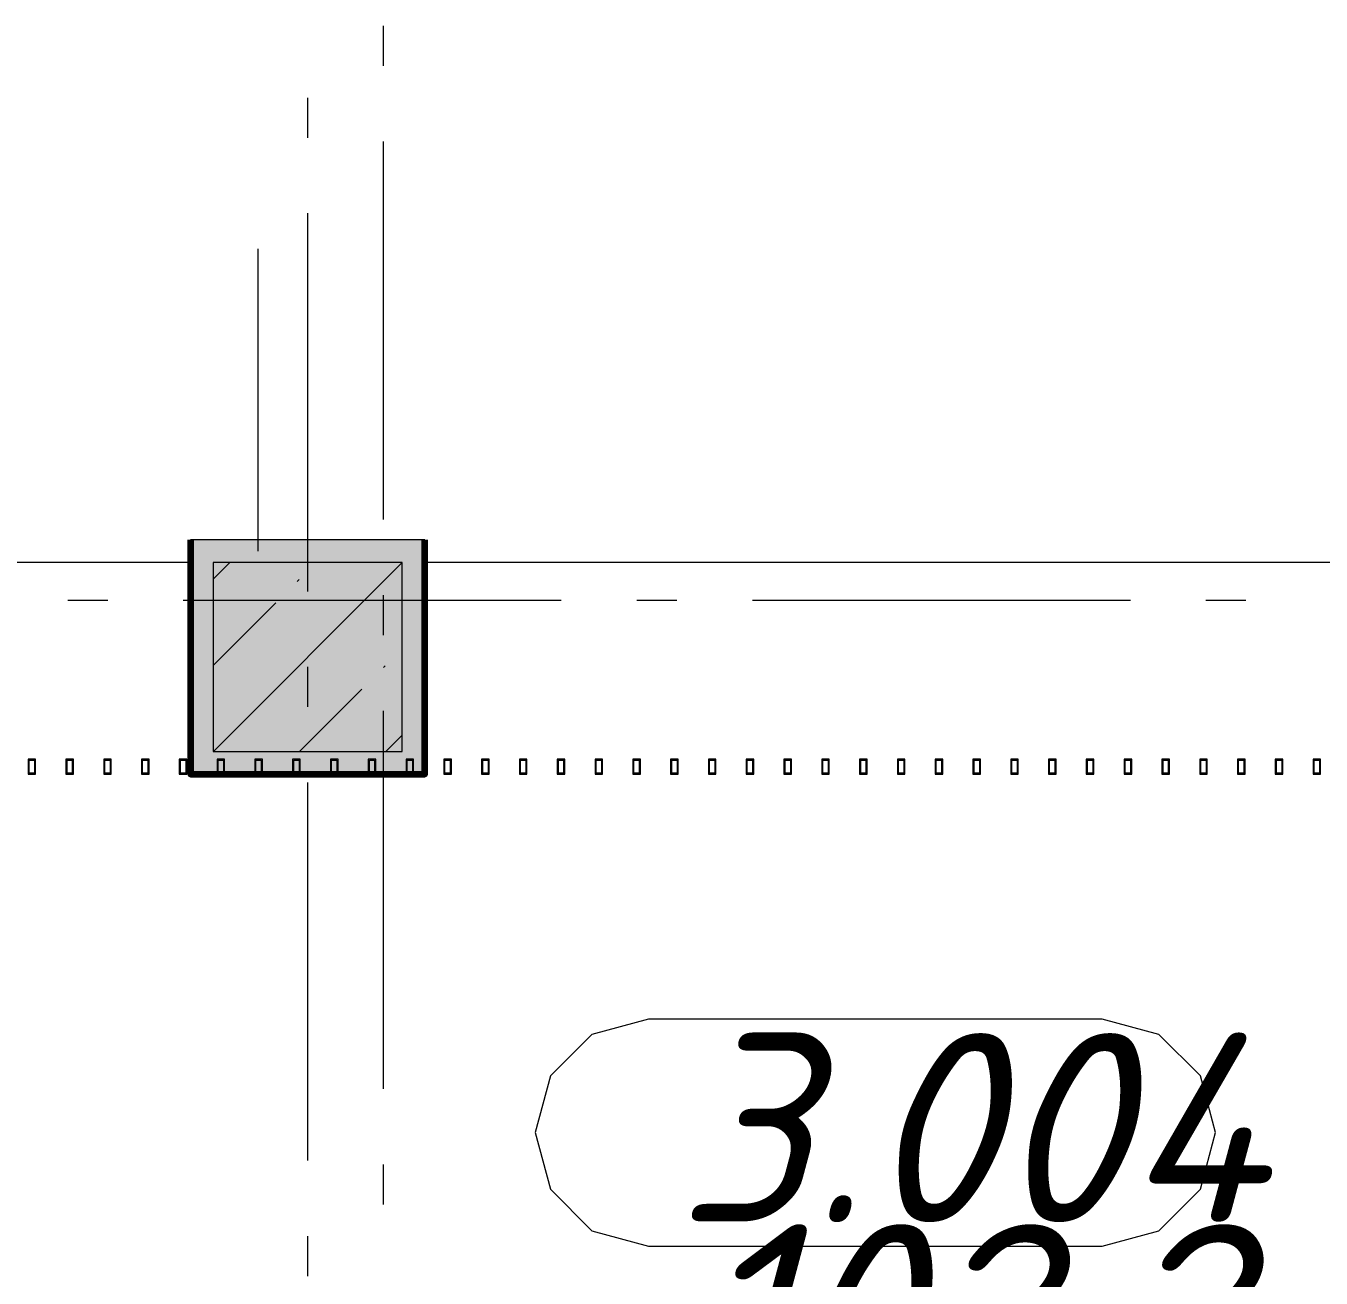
# Model space of a CAD drawing. Header units: millimetres. Extents: x -537608 to 253996, y -217170 to 186033.
# Drawn here: x -305622 to -302195, y 159128 to 162441 of the extents above; entities that cross this region are included whole.
import ezdxf

# ---------------------------------------------------------------- set-up
doc = ezdxf.new("R2010")
doc.units = ezdxf.units.MM
doc.layers.add('16) Лак 1.6м', color=160, linetype='Continuous', lineweight=90)
doc.layers.add('PDF _Геометрия', color=7, linetype='Continuous')
doc.layers.add('PDF _Текст', color=7, linetype='Continuous')
doc.layers.add('PDF _Сплошная заливка', color=7, linetype='Continuous', true_color=0xffffff)
doc.styles.add('PDF ISOCPEUR Italic', font='isocpeui.ttf')

msp = doc.modelspace()

# ---------------------------------------------------------------- hatches: boundary and pattern name
at = {"layer": 'PDF _Сплошная заливка', "true_color": 0xff7d7d, "transparency": 33554559}
msp.add_hatch(color=11, dxfattribs=at).paths.add_polyline_path([(-304626.1778, 161021.2525), (-304626.1778, 161081.2531), (-305186.1782, 161081.2531), (-305186.1782, 161021.2525), (-305073.682, 161021.2525)])
h = msp.add_hatch(color=11, dxfattribs=at)
h.paths.add_polyline_path([(-304596.1828, 160461.2542), (-304599.1797, 160464.2533), (-304596.1828, 160491.2535)], flags=0)
h.paths.add_polyline_path([(-304613.1825, 160461.2542), (-304566.1792, 160461.2542), (-304566.1792, 161081.2531), (-304626.1778, 161081.2531), (-304626.1778, 160461.2542), (-304616.1794, 160461.2542)], flags=0)
at = {"layer": 'PDF _Сплошная заливка', "transparency": 33554559}
msp.add_hatch(color=256, dxfattribs=at).paths.add_polyline_path([(-305073.682, 160521.2527), (-304626.1778, 160521.2527), (-304626.1778, 161021.2525), (-305126.1797, 161021.2525), (-305126.1797, 160521.2527)])
at = {"layer": 'PDF _Сплошная заливка', "true_color": 0xff7d7d, "transparency": 33554559}
h = msp.add_hatch(color=11, dxfattribs=at)
h.paths.add_polyline_path([(-304896.1753, 160461.2542), (-304899.1809, 160464.2533), (-304896.1753, 160498.2527)], flags=0)
h.paths.add_polyline_path([(-304796.175, 160461.2542), (-304799.1805, 160464.2533), (-304796.175, 160498.2527)], flags=0)
h.paths.add_polyline_path([(-304696.1832, 160461.2542), (-304699.1801, 160464.2533), (-304696.1832, 160498.2527)], flags=0)
h.paths.add_polyline_path([(-305096.1761, 160461.2542), (-305099.1816, 160464.2533), (-305096.1761, 160498.2527)], flags=0)
h.paths.add_polyline_path([(-304996.1757, 160461.2542), (-304626.1778, 160461.2542), (-304626.1778, 160521.2527), (-305126.1797, 160521.2527), (-305126.1797, 160461.2542), (-304999.1812, 160461.2542)], flags=0)
h.paths.add_polyline_path([(-304996.1757, 160461.2542), (-304999.1812, 160464.2533), (-304996.1757, 160498.2527)], flags=0)

# ---------------------------------------------------------------- linework, layer by layer
at = {"layer": '16) Лак 1.6м'}
msp.add_lwpolyline([(-305186.1782, 161081.2531), (-305186.1782, 160461.2542), (-304566.1792, 160461.2542), (-304566.1792, 161081.2531)], dxfattribs=at)
at = {"layer": 'PDF _Геометрия', "color": 253, "lineweight": 9, "true_color": 0xaaaaaa}
for p, q in [((-304676.1779, 162334.9976), (-304676.1779, 162440.8304)), ((-304876.1787, 162145.0878), (-304876.1787, 162250.9205)), ((-304676.1779, 161134.9973), (-304676.1779, 162134.9969)), ((-304876.1787, 160945.0874), (-304876.1787, 161945.087)), ((-304676.1779, 160829.1638), (-304676.1779, 160934.9966)), ((-305405.4436, 160921.2543), (-305511.2741, 160921.2543)), ((-304205.4389, 160921.2543), (-305205.4428, 160921.2543)), ((-303899.6076, 160921.2543), (-304005.4382, 160921.2543)), ((-302699.6116, 160921.2543), (-303699.6069, 160921.2543)), ((-302393.7802, 160921.2543), (-302499.6108, 160921.2543)), ((-304876.1787, 160639.254), (-304876.1787, 160745.0888)), ((-304676.1779, 159629.1635), (-304676.1779, 160629.1631)), ((-304876.1787, 159439.2536), (-304876.1787, 160439.2553)), ((-303974.2892, 159813.2367), (-304124.2812, 159773.0433)), ((-302774.2847, 159813.2367), (-303974.2892, 159813.2367)), ((-302624.2841, 159773.0433), (-302774.2847, 159813.2367)), ((-304124.2812, 159773.0433), (-304234.0904, 159663.2362)), ((-302514.4748, 159663.2362), (-302624.2841, 159773.0433)), ((-304234.0904, 159663.2362), (-304274.2818, 159513.2356)), ((-302474.2835, 159513.2356), (-302514.4748, 159663.2362)), ((-304274.2818, 159513.2356), (-304234.0904, 159363.235)), ((-302514.4748, 159363.235), (-302474.2835, 159513.2356)), ((-304676.1779, 159323.33), (-304676.1779, 159429.1627)), ((-304234.0904, 159363.235), (-304124.2812, 159253.4279)), ((-302624.2841, 159253.4279), (-302514.4748, 159363.235)), ((-304124.2812, 159253.4279), (-303974.2892, 159213.2366)), ((-302774.2847, 159213.2366), (-302624.2841, 159253.4279)), ((-304876.1787, 159133.4223), (-304876.1787, 159239.255)), ((-303974.2892, 159213.2366), (-302774.2847, 159213.2366))]:
    msp.add_line(p, q, dxfattribs=at)
at = {"layer": 'PDF _Геометрия', "lineweight": 9}
for p, q in [((-305007.2935, 161051.2539), (-305007.2935, 161851.2527)), ((-304626.1778, 161081.2531), (-305186.1782, 161081.2531)), ((-305186.1782, 161081.2531), (-305186.1782, 161021.2525)), ((-304566.1792, 161081.2531), (-304626.1778, 161081.2531)), ((-304566.1792, 160461.2542), (-304566.1792, 161081.2531)), ((-305186.1782, 161021.2525), (-305186.1782, 160461.2542)), ((-305126.1797, 160977.2311), (-305082.1561, 161021.2525)), ((-304626.1778, 161021.2525), (-305126.1797, 161021.2525)), ((-305126.1797, 161021.2525), (-305126.1797, 160521.2527)), ((-305125.9643, 160521.2527), (-304626.1778, 161021.035)), ((-304626.1778, 160521.2527), (-304626.1778, 161021.2525)), ((-304903.8915, 160971.418), (-304899.155, 160976.1611)), ((-305126.1797, 160749.1343), (-304960.919, 160914.3928)), ((-304675.799, 160743.3191), (-304671.0539, 160748.0621)), ((-304897.8632, 160521.2527), (-304732.8178, 160686.296)), ((-304669.7621, 160521.2527), (-304626.1778, 160564.8371)), ((-305126.1797, 160521.2527), (-304626.1778, 160521.2527)), ((-305616.1747, 160501.2539), (-305596.178, 160501.2539)), ((-305599.1749, 160498.2527), (-305613.1777, 160498.2527)), ((-305516.1829, 160501.2539), (-305496.1776, 160501.2539)), ((-305499.1745, 160498.2527), (-305513.1774, 160498.2527)), ((-305416.1825, 160501.2539), (-305396.1772, 160501.2539)), ((-305399.1828, 160498.2527), (-305413.177, 160498.2527)), ((-305316.1821, 160501.2539), (-305296.1769, 160501.2539)), ((-305299.1824, 160498.2527), (-305313.1766, 160498.2527)), ((-305216.1817, 160501.2539), (-305196.1764, 160501.2539)), ((-305199.182, 160498.2527), (-305213.1762, 160498.2527)), ((-304516.1791, 160501.2539), (-304496.1824, 160501.2539)), ((-304499.1793, 160498.2527), (-304513.1821, 160498.2527)), ((-304416.1786, 160501.2539), (-304396.182, 160501.2539)), ((-304399.1789, 160498.2527), (-304413.1818, 160498.2527)), ((-304316.1783, 160501.2539), (-304296.1816, 160501.2539)), ((-304299.1786, 160498.2527), (-304313.1813, 160498.2527)), ((-304216.1779, 160501.2539), (-304196.1813, 160501.2539)), ((-304199.1781, 160498.2527), (-304213.181, 160498.2527)), ((-304116.1775, 160501.2539), (-304096.1808, 160501.2539)), ((-304099.1778, 160498.2527), (-304113.1806, 160498.2527)), ((-304016.1771, 160501.2539), (-303996.1805, 160501.2539)), ((-303999.1774, 160498.2527), (-304013.1802, 160498.2527)), ((-303916.1767, 160501.2539), (-303896.1801, 160501.2539)), ((-303899.177, 160498.2527), (-303913.1798, 160498.2527)), ((-303816.1763, 160501.2539), (-303796.1797, 160501.2539)), ((-303799.1766, 160498.2527), (-303813.1794, 160498.2527)), ((-303716.176, 160501.2539), (-303696.1794, 160501.2539)), ((-303699.1762, 160498.2527), (-303713.179, 160498.2527)), ((-303616.1755, 160501.2539), (-303596.1789, 160501.2539)), ((-303599.1759, 160498.2527), (-303613.1787, 160498.2527)), ((-303516.1752, 160501.2539), (-303496.1786, 160501.2539)), ((-303499.1755, 160498.2527), (-303513.1782, 160498.2527)), ((-303416.1834, 160501.2539), (-303396.1782, 160501.2539)), ((-303399.1751, 160498.2527), (-303413.1779, 160498.2527)), ((-303316.183, 160501.2539), (-303296.1778, 160501.2539)), ((-303299.1833, 160498.2527), (-303313.1775, 160498.2527)), ((-303216.1827, 160501.2539), (-303196.1774, 160501.2539)), ((-303199.1829, 160498.2527), (-303213.1771, 160498.2527)), ((-303116.1822, 160501.2539), (-303096.177, 160501.2539)), ((-303099.1825, 160498.2527), (-303113.1768, 160498.2527)), ((-303016.1819, 160501.2539), (-302996.1766, 160501.2539)), ((-302999.1822, 160498.2527), (-303013.1763, 160498.2527)), ((-302916.1815, 160501.2539), (-302896.1763, 160501.2539)), ((-302899.1817, 160498.2527), (-302913.176, 160498.2527)), ((-302816.1811, 160501.2539), (-302796.1758, 160501.2539)), ((-302799.1814, 160498.2527), (-302813.1756, 160498.2527)), ((-302716.1807, 160501.2539), (-302696.1755, 160501.2539)), ((-302699.181, 160498.2527), (-302713.1752, 160498.2527)), ((-302616.1803, 160501.2539), (-302596.1751, 160501.2539)), ((-302599.1806, 160498.2527), (-302613.1834, 160498.2527)), ((-302516.1799, 160501.2539), (-302496.1833, 160501.2539)), ((-302499.1802, 160498.2527), (-302513.183, 160498.2527)), ((-302416.1796, 160501.2539), (-302396.1829, 160501.2539)), ((-302399.1798, 160498.2527), (-302413.1826, 160498.2527)), ((-302316.1792, 160501.2539), (-302296.1825, 160501.2539)), ((-302299.1794, 160498.2527), (-302313.1823, 160498.2527)), ((-302216.1788, 160501.2539), (-302196.1822, 160501.2539)), ((-302199.1791, 160498.2527), (-302213.1819, 160498.2527)), ((-305596.178, 160461.2542), (-305616.1747, 160461.2542)), ((-305613.1777, 160464.2533), (-305599.1749, 160464.2533)), ((-305496.1776, 160461.2542), (-305516.1829, 160461.2542)), ((-305513.1774, 160464.2533), (-305499.1745, 160464.2533)), ((-305396.1772, 160461.2542), (-305416.1825, 160461.2542)), ((-305413.177, 160464.2533), (-305399.1828, 160464.2533)), ((-305296.1769, 160461.2542), (-305316.1821, 160461.2542)), ((-305313.1766, 160464.2533), (-305299.1824, 160464.2533)), ((-305196.1764, 160461.2542), (-305216.1817, 160461.2542)), ((-305213.1762, 160464.2533), (-305199.182, 160464.2533)), ((-305186.1782, 160461.2542), (-305126.1797, 160461.2542)), ((-305126.1797, 160461.2542), (-304626.1778, 160461.2542)), ((-304626.1778, 160461.2542), (-304566.1792, 160461.2542)), ((-304496.1824, 160461.2542), (-304516.1791, 160461.2542)), ((-304513.1821, 160464.2533), (-304499.1793, 160464.2533)), ((-304396.182, 160461.2542), (-304416.1786, 160461.2542)), ((-304413.1818, 160464.2533), (-304399.1789, 160464.2533)), ((-304296.1816, 160461.2542), (-304316.1783, 160461.2542)), ((-304313.1813, 160464.2533), (-304299.1786, 160464.2533)), ((-304196.1813, 160461.2542), (-304216.1779, 160461.2542)), ((-304213.181, 160464.2533), (-304199.1781, 160464.2533)), ((-304096.1808, 160461.2542), (-304116.1775, 160461.2542)), ((-304113.1806, 160464.2533), (-304099.1778, 160464.2533)), ((-303996.1805, 160461.2542), (-304016.1771, 160461.2542)), ((-304013.1802, 160464.2533), (-303999.1774, 160464.2533)), ((-303896.1801, 160461.2542), (-303916.1767, 160461.2542)), ((-303913.1798, 160464.2533), (-303899.177, 160464.2533)), ((-303796.1797, 160461.2542), (-303816.1763, 160461.2542)), ((-303813.1794, 160464.2533), (-303799.1766, 160464.2533)), ((-303696.1794, 160461.2542), (-303716.176, 160461.2542)), ((-303713.179, 160464.2533), (-303699.1762, 160464.2533)), ((-303596.1789, 160461.2542), (-303616.1755, 160461.2542)), ((-303613.1787, 160464.2533), (-303599.1759, 160464.2533)), ((-303496.1786, 160461.2542), (-303516.1752, 160461.2542)), ((-303513.1782, 160464.2533), (-303499.1755, 160464.2533)), ((-303396.1782, 160461.2542), (-303416.1834, 160461.2542)), ((-303413.1779, 160464.2533), (-303399.1751, 160464.2533)), ((-303296.1778, 160461.2542), (-303316.183, 160461.2542)), ((-303313.1775, 160464.2533), (-303299.1833, 160464.2533)), ((-303196.1774, 160461.2542), (-303216.1827, 160461.2542)), ((-303213.1771, 160464.2533), (-303199.1829, 160464.2533)), ((-303096.177, 160461.2542), (-303116.1822, 160461.2542)), ((-303113.1768, 160464.2533), (-303099.1825, 160464.2533)), ((-302996.1766, 160461.2542), (-303016.1819, 160461.2542)), ((-303013.1763, 160464.2533), (-302999.1822, 160464.2533)), ((-302896.1763, 160461.2542), (-302916.1815, 160461.2542)), ((-302913.176, 160464.2533), (-302899.1817, 160464.2533)), ((-302796.1758, 160461.2542), (-302816.1811, 160461.2542)), ((-302813.1756, 160464.2533), (-302799.1814, 160464.2533)), ((-302696.1755, 160461.2542), (-302716.1807, 160461.2542)), ((-302713.1752, 160464.2533), (-302699.181, 160464.2533)), ((-302596.1751, 160461.2542), (-302616.1803, 160461.2542)), ((-302613.1834, 160464.2533), (-302599.1806, 160464.2533)), ((-302496.1833, 160461.2542), (-302516.1799, 160461.2542)), ((-302513.183, 160464.2533), (-302499.1802, 160464.2533)), ((-302396.1829, 160461.2542), (-302416.1796, 160461.2542)), ((-302413.1826, 160464.2533), (-302399.1798, 160464.2533)), ((-302296.1825, 160461.2542), (-302316.1792, 160461.2542)), ((-302313.1823, 160464.2533), (-302299.1794, 160464.2533)), ((-302196.1822, 160461.2542), (-302216.1788, 160461.2542)), ((-302213.1819, 160464.2533), (-302199.1791, 160464.2533))]:
    msp.add_line(p, q, dxfattribs=at)
at = {"layer": 'PDF _Геометрия', "color": 9, "lineweight": 9, "true_color": 0xc0c0c0}
for p, q in [((-305186.1782, 161021.2525), (-306946.1746, 161021.2525)), ((-301586.1815, 161021.2525), (-304566.1792, 161021.2525))]:
    msp.add_line(p, q, dxfattribs=at)
at = {"layer": 'PDF _Геометрия', "lineweight": 20}
for p, q in [((-305596.178, 160501.2539), (-305616.1747, 160501.2539)), ((-305616.1747, 160501.2539), (-305616.1747, 160461.2542)), ((-305613.1777, 160464.2533), (-305613.1777, 160498.2527)), ((-305613.1777, 160498.2527), (-305599.1749, 160498.2527)), ((-305599.1749, 160498.2527), (-305599.1749, 160464.2533)), ((-305596.178, 160461.2542), (-305596.178, 160501.2539)), ((-305496.1776, 160501.2539), (-305516.1829, 160501.2539)), ((-305516.1829, 160501.2539), (-305516.1829, 160461.2542)), ((-305513.1774, 160464.2533), (-305513.1774, 160498.2527)), ((-305513.1774, 160498.2527), (-305499.1745, 160498.2527)), ((-305499.1745, 160498.2527), (-305499.1745, 160464.2533)), ((-305496.1776, 160461.2542), (-305496.1776, 160501.2539)), ((-305396.1772, 160501.2539), (-305416.1825, 160501.2539)), ((-305416.1825, 160501.2539), (-305416.1825, 160461.2542)), ((-305413.177, 160464.2533), (-305413.177, 160498.2527)), ((-305413.177, 160498.2527), (-305399.1828, 160498.2527)), ((-305399.1828, 160498.2527), (-305399.1828, 160464.2533)), ((-305396.1772, 160461.2542), (-305396.1772, 160501.2539)), ((-305296.1769, 160501.2539), (-305316.1821, 160501.2539)), ((-305316.1821, 160501.2539), (-305316.1821, 160461.2542)), ((-305313.1766, 160464.2533), (-305313.1766, 160498.2527)), ((-305313.1766, 160498.2527), (-305299.1824, 160498.2527)), ((-305299.1824, 160498.2527), (-305299.1824, 160464.2533)), ((-305296.1769, 160461.2542), (-305296.1769, 160501.2539)), ((-305196.1764, 160501.2539), (-305216.1817, 160501.2539)), ((-305216.1817, 160501.2539), (-305216.1817, 160461.2542)), ((-305213.1762, 160464.2533), (-305213.1762, 160498.2527)), ((-305213.1762, 160498.2527), (-305199.182, 160498.2527)), ((-305199.182, 160498.2527), (-305199.182, 160464.2533)), ((-305196.1764, 160461.2542), (-305196.1764, 160501.2539)), ((-305096.1761, 160501.2539), (-305116.1813, 160501.2539)), ((-305116.1813, 160501.2539), (-305116.1813, 160461.2542)), ((-305113.1758, 160464.2533), (-305113.1758, 160498.2527)), ((-305113.1758, 160498.2527), (-305099.1816, 160498.2527)), ((-305099.1816, 160498.2527), (-305099.1816, 160464.2533)), ((-305096.1761, 160461.2542), (-305096.1761, 160501.2539)), ((-304996.1757, 160501.2539), (-305016.181, 160501.2539)), ((-305016.181, 160501.2539), (-305016.181, 160461.2542)), ((-305013.1754, 160464.2533), (-305013.1754, 160498.2527)), ((-305013.1754, 160498.2527), (-304999.1812, 160498.2527)), ((-304999.1812, 160498.2527), (-304999.1812, 160464.2533)), ((-304996.1757, 160461.2542), (-304996.1757, 160501.2539)), ((-304896.1753, 160501.2539), (-304916.1805, 160501.2539)), ((-304916.1805, 160501.2539), (-304916.1805, 160461.2542)), ((-304913.1751, 160464.2533), (-304913.1751, 160498.2527)), ((-304913.1751, 160498.2527), (-304899.1809, 160498.2527)), ((-304899.1809, 160498.2527), (-304899.1809, 160464.2533)), ((-304896.1753, 160461.2542), (-304896.1753, 160501.2539)), ((-304796.175, 160501.2539), (-304816.1802, 160501.2539)), ((-304816.1802, 160501.2539), (-304816.1802, 160461.2542)), ((-304813.1746, 160464.2533), (-304813.1746, 160498.2527)), ((-304813.1746, 160498.2527), (-304799.1805, 160498.2527)), ((-304799.1805, 160498.2527), (-304799.1805, 160464.2533)), ((-304796.175, 160461.2542), (-304796.175, 160501.2539)), ((-304696.1832, 160501.2539), (-304716.1798, 160501.2539)), ((-304716.1798, 160501.2539), (-304716.1798, 160461.2542)), ((-304713.1829, 160464.2533), (-304713.1829, 160498.2527)), ((-304713.1829, 160498.2527), (-304699.1801, 160498.2527)), ((-304699.1801, 160498.2527), (-304699.1801, 160464.2533)), ((-304696.1832, 160461.2542), (-304696.1832, 160501.2539)), ((-304596.1828, 160501.2539), (-304616.1794, 160501.2539)), ((-304616.1794, 160501.2539), (-304616.1794, 160461.2542)), ((-304613.1825, 160464.2533), (-304613.1825, 160498.2527)), ((-304613.1825, 160498.2527), (-304599.1797, 160498.2527)), ((-304599.1797, 160498.2527), (-304599.1797, 160464.2533)), ((-304596.1828, 160461.2542), (-304596.1828, 160501.2539)), ((-304496.1824, 160501.2539), (-304516.1791, 160501.2539)), ((-304516.1791, 160501.2539), (-304516.1791, 160461.2542)), ((-304513.1821, 160464.2533), (-304513.1821, 160498.2527)), ((-304513.1821, 160498.2527), (-304499.1793, 160498.2527)), ((-304499.1793, 160498.2527), (-304499.1793, 160464.2533)), ((-304496.1824, 160461.2542), (-304496.1824, 160501.2539)), ((-304396.182, 160501.2539), (-304416.1786, 160501.2539)), ((-304416.1786, 160501.2539), (-304416.1786, 160461.2542)), ((-304413.1818, 160464.2533), (-304413.1818, 160498.2527)), ((-304413.1818, 160498.2527), (-304399.1789, 160498.2527)), ((-304399.1789, 160498.2527), (-304399.1789, 160464.2533)), ((-304396.182, 160461.2542), (-304396.182, 160501.2539)), ((-304296.1816, 160501.2539), (-304316.1783, 160501.2539)), ((-304316.1783, 160501.2539), (-304316.1783, 160461.2542)), ((-304313.1813, 160464.2533), (-304313.1813, 160498.2527)), ((-304313.1813, 160498.2527), (-304299.1786, 160498.2527)), ((-304299.1786, 160498.2527), (-304299.1786, 160464.2533)), ((-304296.1816, 160461.2542), (-304296.1816, 160501.2539)), ((-304196.1813, 160501.2539), (-304216.1779, 160501.2539)), ((-304216.1779, 160501.2539), (-304216.1779, 160461.2542)), ((-304213.181, 160464.2533), (-304213.181, 160498.2527)), ((-304213.181, 160498.2527), (-304199.1781, 160498.2527)), ((-304199.1781, 160498.2527), (-304199.1781, 160464.2533)), ((-304196.1813, 160461.2542), (-304196.1813, 160501.2539)), ((-304096.1808, 160501.2539), (-304116.1775, 160501.2539)), ((-304116.1775, 160501.2539), (-304116.1775, 160461.2542)), ((-304113.1806, 160464.2533), (-304113.1806, 160498.2527)), ((-304113.1806, 160498.2527), (-304099.1778, 160498.2527)), ((-304099.1778, 160498.2527), (-304099.1778, 160464.2533)), ((-304096.1808, 160461.2542), (-304096.1808, 160501.2539)), ((-303996.1805, 160501.2539), (-304016.1771, 160501.2539)), ((-304016.1771, 160501.2539), (-304016.1771, 160461.2542)), ((-304013.1802, 160464.2533), (-304013.1802, 160498.2527)), ((-304013.1802, 160498.2527), (-303999.1774, 160498.2527)), ((-303999.1774, 160498.2527), (-303999.1774, 160464.2533)), ((-303996.1805, 160461.2542), (-303996.1805, 160501.2539)), ((-303896.1801, 160501.2539), (-303916.1767, 160501.2539)), ((-303916.1767, 160501.2539), (-303916.1767, 160461.2542)), ((-303913.1798, 160464.2533), (-303913.1798, 160498.2527)), ((-303913.1798, 160498.2527), (-303899.177, 160498.2527)), ((-303899.177, 160498.2527), (-303899.177, 160464.2533)), ((-303896.1801, 160461.2542), (-303896.1801, 160501.2539)), ((-303796.1797, 160501.2539), (-303816.1763, 160501.2539)), ((-303816.1763, 160501.2539), (-303816.1763, 160461.2542)), ((-303813.1794, 160464.2533), (-303813.1794, 160498.2527)), ((-303813.1794, 160498.2527), (-303799.1766, 160498.2527)), ((-303799.1766, 160498.2527), (-303799.1766, 160464.2533)), ((-303796.1797, 160461.2542), (-303796.1797, 160501.2539)), ((-303696.1794, 160501.2539), (-303716.176, 160501.2539)), ((-303716.176, 160501.2539), (-303716.176, 160461.2542)), ((-303713.179, 160464.2533), (-303713.179, 160498.2527)), ((-303713.179, 160498.2527), (-303699.1762, 160498.2527)), ((-303699.1762, 160498.2527), (-303699.1762, 160464.2533)), ((-303696.1794, 160461.2542), (-303696.1794, 160501.2539)), ((-303596.1789, 160501.2539), (-303616.1755, 160501.2539)), ((-303616.1755, 160501.2539), (-303616.1755, 160461.2542)), ((-303613.1787, 160464.2533), (-303613.1787, 160498.2527)), ((-303613.1787, 160498.2527), (-303599.1759, 160498.2527)), ((-303599.1759, 160498.2527), (-303599.1759, 160464.2533)), ((-303596.1789, 160461.2542), (-303596.1789, 160501.2539)), ((-303496.1786, 160501.2539), (-303516.1752, 160501.2539)), ((-303516.1752, 160501.2539), (-303516.1752, 160461.2542)), ((-303513.1782, 160464.2533), (-303513.1782, 160498.2527)), ((-303513.1782, 160498.2527), (-303499.1755, 160498.2527)), ((-303499.1755, 160498.2527), (-303499.1755, 160464.2533)), ((-303496.1786, 160461.2542), (-303496.1786, 160501.2539)), ((-303396.1782, 160501.2539), (-303416.1834, 160501.2539)), ((-303416.1834, 160501.2539), (-303416.1834, 160461.2542)), ((-303413.1779, 160464.2533), (-303413.1779, 160498.2527)), ((-303413.1779, 160498.2527), (-303399.1751, 160498.2527)), ((-303399.1751, 160498.2527), (-303399.1751, 160464.2533)), ((-303396.1782, 160461.2542), (-303396.1782, 160501.2539)), ((-303296.1778, 160501.2539), (-303316.183, 160501.2539)), ((-303316.183, 160501.2539), (-303316.183, 160461.2542)), ((-303313.1775, 160464.2533), (-303313.1775, 160498.2527)), ((-303313.1775, 160498.2527), (-303299.1833, 160498.2527)), ((-303299.1833, 160498.2527), (-303299.1833, 160464.2533)), ((-303296.1778, 160461.2542), (-303296.1778, 160501.2539)), ((-303196.1774, 160501.2539), (-303216.1827, 160501.2539)), ((-303216.1827, 160501.2539), (-303216.1827, 160461.2542)), ((-303213.1771, 160464.2533), (-303213.1771, 160498.2527)), ((-303213.1771, 160498.2527), (-303199.1829, 160498.2527)), ((-303199.1829, 160498.2527), (-303199.1829, 160464.2533)), ((-303196.1774, 160461.2542), (-303196.1774, 160501.2539)), ((-303096.177, 160501.2539), (-303116.1822, 160501.2539)), ((-303116.1822, 160501.2539), (-303116.1822, 160461.2542)), ((-303113.1768, 160464.2533), (-303113.1768, 160498.2527)), ((-303113.1768, 160498.2527), (-303099.1825, 160498.2527)), ((-303099.1825, 160498.2527), (-303099.1825, 160464.2533)), ((-303096.177, 160461.2542), (-303096.177, 160501.2539)), ((-302996.1766, 160501.2539), (-303016.1819, 160501.2539)), ((-303016.1819, 160501.2539), (-303016.1819, 160461.2542)), ((-303013.1763, 160464.2533), (-303013.1763, 160498.2527)), ((-303013.1763, 160498.2527), (-302999.1822, 160498.2527)), ((-302999.1822, 160498.2527), (-302999.1822, 160464.2533)), ((-302996.1766, 160461.2542), (-302996.1766, 160501.2539)), ((-302896.1763, 160501.2539), (-302916.1815, 160501.2539)), ((-302916.1815, 160501.2539), (-302916.1815, 160461.2542)), ((-302913.176, 160464.2533), (-302913.176, 160498.2527)), ((-302913.176, 160498.2527), (-302899.1817, 160498.2527)), ((-302899.1817, 160498.2527), (-302899.1817, 160464.2533)), ((-302896.1763, 160461.2542), (-302896.1763, 160501.2539)), ((-302796.1758, 160501.2539), (-302816.1811, 160501.2539)), ((-302816.1811, 160501.2539), (-302816.1811, 160461.2542)), ((-302813.1756, 160464.2533), (-302813.1756, 160498.2527)), ((-302813.1756, 160498.2527), (-302799.1814, 160498.2527)), ((-302799.1814, 160498.2527), (-302799.1814, 160464.2533)), ((-302796.1758, 160461.2542), (-302796.1758, 160501.2539)), ((-302696.1755, 160501.2539), (-302716.1807, 160501.2539)), ((-302716.1807, 160501.2539), (-302716.1807, 160461.2542)), ((-302713.1752, 160464.2533), (-302713.1752, 160498.2527)), ((-302713.1752, 160498.2527), (-302699.181, 160498.2527)), ((-302699.181, 160498.2527), (-302699.181, 160464.2533)), ((-302696.1755, 160461.2542), (-302696.1755, 160501.2539)), ((-302596.1751, 160501.2539), (-302616.1803, 160501.2539)), ((-302616.1803, 160501.2539), (-302616.1803, 160461.2542)), ((-302613.1834, 160464.2533), (-302613.1834, 160498.2527)), ((-302613.1834, 160498.2527), (-302599.1806, 160498.2527)), ((-302599.1806, 160498.2527), (-302599.1806, 160464.2533)), ((-302596.1751, 160461.2542), (-302596.1751, 160501.2539)), ((-302496.1833, 160501.2539), (-302516.1799, 160501.2539)), ((-302516.1799, 160501.2539), (-302516.1799, 160461.2542)), ((-302513.183, 160464.2533), (-302513.183, 160498.2527)), ((-302513.183, 160498.2527), (-302499.1802, 160498.2527)), ((-302499.1802, 160498.2527), (-302499.1802, 160464.2533)), ((-302496.1833, 160461.2542), (-302496.1833, 160501.2539)), ((-302396.1829, 160501.2539), (-302416.1796, 160501.2539)), ((-302416.1796, 160501.2539), (-302416.1796, 160461.2542)), ((-302413.1826, 160464.2533), (-302413.1826, 160498.2527)), ((-302413.1826, 160498.2527), (-302399.1798, 160498.2527)), ((-302399.1798, 160498.2527), (-302399.1798, 160464.2533)), ((-302396.1829, 160461.2542), (-302396.1829, 160501.2539)), ((-302296.1825, 160501.2539), (-302316.1792, 160501.2539)), ((-302316.1792, 160501.2539), (-302316.1792, 160461.2542)), ((-302313.1823, 160464.2533), (-302313.1823, 160498.2527)), ((-302313.1823, 160498.2527), (-302299.1794, 160498.2527)), ((-302299.1794, 160498.2527), (-302299.1794, 160464.2533)), ((-302296.1825, 160461.2542), (-302296.1825, 160501.2539)), ((-302196.1822, 160501.2539), (-302216.1788, 160501.2539)), ((-302216.1788, 160501.2539), (-302216.1788, 160461.2542)), ((-302213.1819, 160464.2533), (-302213.1819, 160498.2527)), ((-302213.1819, 160498.2527), (-302199.1791, 160498.2527)), ((-302199.1791, 160498.2527), (-302199.1791, 160464.2533)), ((-302196.1822, 160461.2542), (-302196.1822, 160501.2539)), ((-305616.1747, 160461.2542), (-305596.178, 160461.2542)), ((-305599.1749, 160464.2533), (-305613.1777, 160464.2533)), ((-305516.1829, 160461.2542), (-305496.1776, 160461.2542)), ((-305499.1745, 160464.2533), (-305513.1774, 160464.2533)), ((-305416.1825, 160461.2542), (-305396.1772, 160461.2542)), ((-305399.1828, 160464.2533), (-305413.177, 160464.2533)), ((-305316.1821, 160461.2542), (-305296.1769, 160461.2542)), ((-305299.1824, 160464.2533), (-305313.1766, 160464.2533)), ((-305216.1817, 160461.2542), (-305196.1764, 160461.2542)), ((-305199.182, 160464.2533), (-305213.1762, 160464.2533)), ((-305116.1813, 160461.2542), (-305096.1761, 160461.2542)), ((-305099.1816, 160464.2533), (-305113.1758, 160464.2533)), ((-305016.181, 160461.2542), (-304996.1757, 160461.2542)), ((-304999.1812, 160464.2533), (-305013.1754, 160464.2533)), ((-304916.1805, 160461.2542), (-304896.1753, 160461.2542)), ((-304899.1809, 160464.2533), (-304913.1751, 160464.2533)), ((-304816.1802, 160461.2542), (-304796.175, 160461.2542)), ((-304799.1805, 160464.2533), (-304813.1746, 160464.2533)), ((-304716.1798, 160461.2542), (-304696.1832, 160461.2542)), ((-304699.1801, 160464.2533), (-304713.1829, 160464.2533)), ((-304616.1794, 160461.2542), (-304596.1828, 160461.2542)), ((-304599.1797, 160464.2533), (-304613.1825, 160464.2533)), ((-304516.1791, 160461.2542), (-304496.1824, 160461.2542)), ((-304499.1793, 160464.2533), (-304513.1821, 160464.2533)), ((-304416.1786, 160461.2542), (-304396.182, 160461.2542)), ((-304399.1789, 160464.2533), (-304413.1818, 160464.2533)), ((-304316.1783, 160461.2542), (-304296.1816, 160461.2542)), ((-304299.1786, 160464.2533), (-304313.1813, 160464.2533)), ((-304216.1779, 160461.2542), (-304196.1813, 160461.2542)), ((-304199.1781, 160464.2533), (-304213.181, 160464.2533)), ((-304116.1775, 160461.2542), (-304096.1808, 160461.2542)), ((-304099.1778, 160464.2533), (-304113.1806, 160464.2533)), ((-304016.1771, 160461.2542), (-303996.1805, 160461.2542)), ((-303999.1774, 160464.2533), (-304013.1802, 160464.2533)), ((-303916.1767, 160461.2542), (-303896.1801, 160461.2542)), ((-303899.177, 160464.2533), (-303913.1798, 160464.2533)), ((-303816.1763, 160461.2542), (-303796.1797, 160461.2542)), ((-303799.1766, 160464.2533), (-303813.1794, 160464.2533)), ((-303716.176, 160461.2542), (-303696.1794, 160461.2542)), ((-303699.1762, 160464.2533), (-303713.179, 160464.2533)), ((-303616.1755, 160461.2542), (-303596.1789, 160461.2542)), ((-303599.1759, 160464.2533), (-303613.1787, 160464.2533)), ((-303516.1752, 160461.2542), (-303496.1786, 160461.2542)), ((-303499.1755, 160464.2533), (-303513.1782, 160464.2533)), ((-303416.1834, 160461.2542), (-303396.1782, 160461.2542)), ((-303399.1751, 160464.2533), (-303413.1779, 160464.2533)), ((-303316.183, 160461.2542), (-303296.1778, 160461.2542)), ((-303299.1833, 160464.2533), (-303313.1775, 160464.2533)), ((-303216.1827, 160461.2542), (-303196.1774, 160461.2542)), ((-303199.1829, 160464.2533), (-303213.1771, 160464.2533)), ((-303116.1822, 160461.2542), (-303096.177, 160461.2542)), ((-303099.1825, 160464.2533), (-303113.1768, 160464.2533)), ((-303016.1819, 160461.2542), (-302996.1766, 160461.2542)), ((-302999.1822, 160464.2533), (-303013.1763, 160464.2533)), ((-302916.1815, 160461.2542), (-302896.1763, 160461.2542)), ((-302899.1817, 160464.2533), (-302913.176, 160464.2533)), ((-302816.1811, 160461.2542), (-302796.1758, 160461.2542)), ((-302799.1814, 160464.2533), (-302813.1756, 160464.2533)), ((-302716.1807, 160461.2542), (-302696.1755, 160461.2542)), ((-302699.181, 160464.2533), (-302713.1752, 160464.2533)), ((-302616.1803, 160461.2542), (-302596.1751, 160461.2542)), ((-302599.1806, 160464.2533), (-302613.1834, 160464.2533)), ((-302516.1799, 160461.2542), (-302496.1833, 160461.2542)), ((-302499.1802, 160464.2533), (-302513.183, 160464.2533)), ((-302416.1796, 160461.2542), (-302396.1829, 160461.2542)), ((-302399.1798, 160464.2533), (-302413.1826, 160464.2533)), ((-302316.1792, 160461.2542), (-302296.1825, 160461.2542)), ((-302299.1794, 160464.2533), (-302313.1823, 160464.2533)), ((-302216.1788, 160461.2542), (-302196.1822, 160461.2542)), ((-302199.1791, 160464.2533), (-302213.1819, 160464.2533))]:
    msp.add_line(p, q, dxfattribs=at)
at = {"layer": 'PDF _Сплошная заливка', "color": 11, "lineweight": 35, "true_color": 0xff7d7d, "transparency": 33554559}
msp.add_solid([(-305126.1797, 160461.2542), (-305126.1797, 161021.2525), (-305186.1782, 160461.2542), (-305186.1782, 161021.2525)], dxfattribs=at)

# ---------------------------------------------------------------- texts
at = {"layer": 'PDF _Текст', "char_height": 500, "attachment_point": 4, "style": 'PDF ISOCPEUR Italic'}
for s, insert in [('3.004', (-303901.6141, 159526.5258)), ('102,2', (-303862.6198, 158962.5768))]:
    msp.add_mtext(s, dxfattribs=dict(at, insert=insert))

doc.saveas('drawing.dxf')
